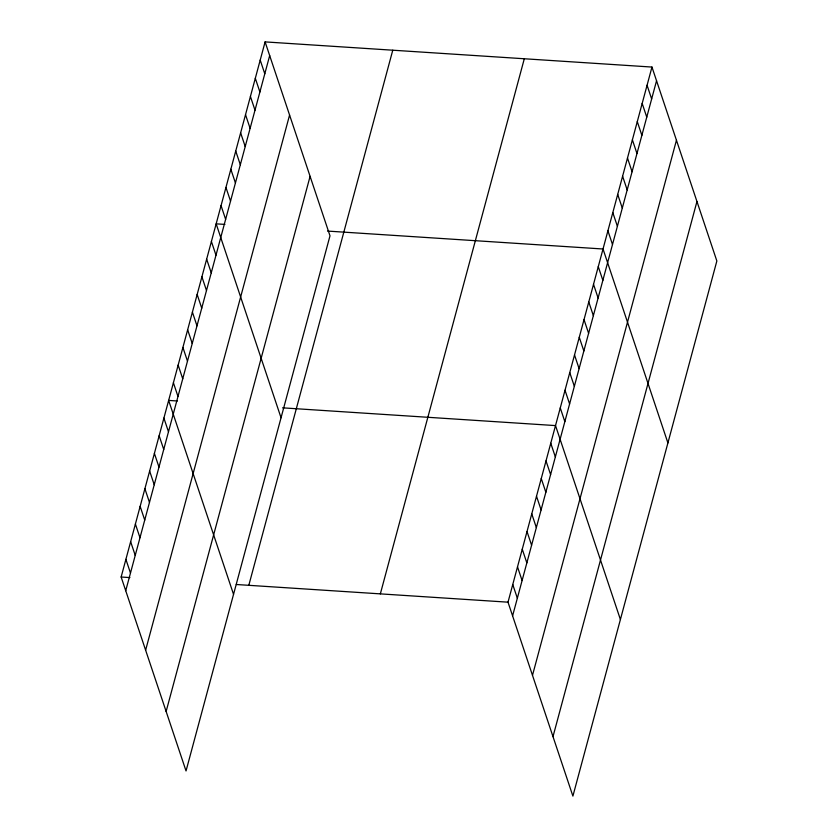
<?xml version="1.0" encoding="UTF-8"?>
<svg xmlns="http://www.w3.org/2000/svg" width="838" height="838" viewBox="0 0 838 838"><rect width="100%" height="100%" fill="white"/><g stroke="black" fill="none" stroke-linecap="round" stroke-linejoin="round"><path stroke-width="1.26" d="M265.101 41.9L329.994 235.824L186.036 770.939L121.143 577.015L265.101 41.9L651.964 67.061L716.857 260.985L572.899 796.1L508.006 602.176L651.964 67.061M125.731 590.706L269.689 55.591M145.623 650.183L289.581 115.068M166.133 711.462L310.091 176.347M248.813 585.312L392.771 50.207M380.347 593.87L524.305 58.754M512.594 615.867L656.552 80.752M532.486 675.344L676.455 140.229M552.996 736.623L696.954 201.508M224.919 224.406L216.162 223.84L281.044 417.764M327.553 231.079L603.025 249.001L667.907 442.925M177.415 400.993L168.648 400.428L233.54 594.351M282.553 407.834L555.521 425.589L620.403 619.512M121.143 577.015L129.911 577.581M236.295 584.505L508.006 602.176M647.072 85.256L651.65 98.947M642.18 103.451L646.758 117.142M637.289 121.646L641.866 135.337M632.386 139.841L636.974 153.532M627.494 158.036L632.072 171.727M622.603 176.221L627.18 189.912M617.711 194.416L622.288 208.107M612.808 212.611L617.397 226.302M607.917 230.806L612.494 244.497M598.269 266.662L602.857 280.353M593.524 284.323L598.102 298.014M588.768 301.973L593.356 315.664M584.023 319.634L588.601 333.325M579.268 337.295L583.845 350.986M574.522 354.956L579.1 368.647M569.767 372.617L574.344 386.308M565.022 390.267L569.599 403.958M560.266 407.928L564.843 421.619M550.765 443.25L555.343 456.94M546.009 460.9L550.597 474.601M541.264 478.561L545.842 492.252M536.509 496.222L541.097 509.913M531.763 513.883L536.341 527.573M527.008 531.543L531.596 545.234M522.263 549.194L526.84 562.885M517.507 566.855L522.095 580.545M512.762 584.515L517.339 598.206M260.209 60.095L264.787 73.786M255.318 78.29L259.895 91.981M250.426 96.485L255.003 110.176M245.524 114.68L250.112 128.371M240.632 132.865L245.209 146.556M235.74 151.06L240.317 164.751M230.838 169.255L235.426 182.946M225.946 187.45L230.534 201.141M221.054 205.645L225.632 219.336M211.406 241.501L215.984 255.192M206.661 259.152L211.239 272.842M201.906 276.812L206.483 290.503M197.16 294.473L201.738 308.164M192.405 312.134L196.982 325.825M187.649 329.795L192.237 343.486M182.904 347.445L187.482 361.136M178.148 365.106L182.736 378.797M173.403 382.767L177.981 396.458M163.902 418.089L168.48 431.78M159.147 435.739L163.735 449.43M154.402 453.4L158.979 467.091M149.646 471.061L154.234 484.752M144.901 488.722L149.478 502.412M140.145 506.372L144.733 520.073M135.4 524.033L139.977 537.724M130.644 541.694L135.232 555.385M125.899 559.355L130.477 573.045"/></g></svg>
